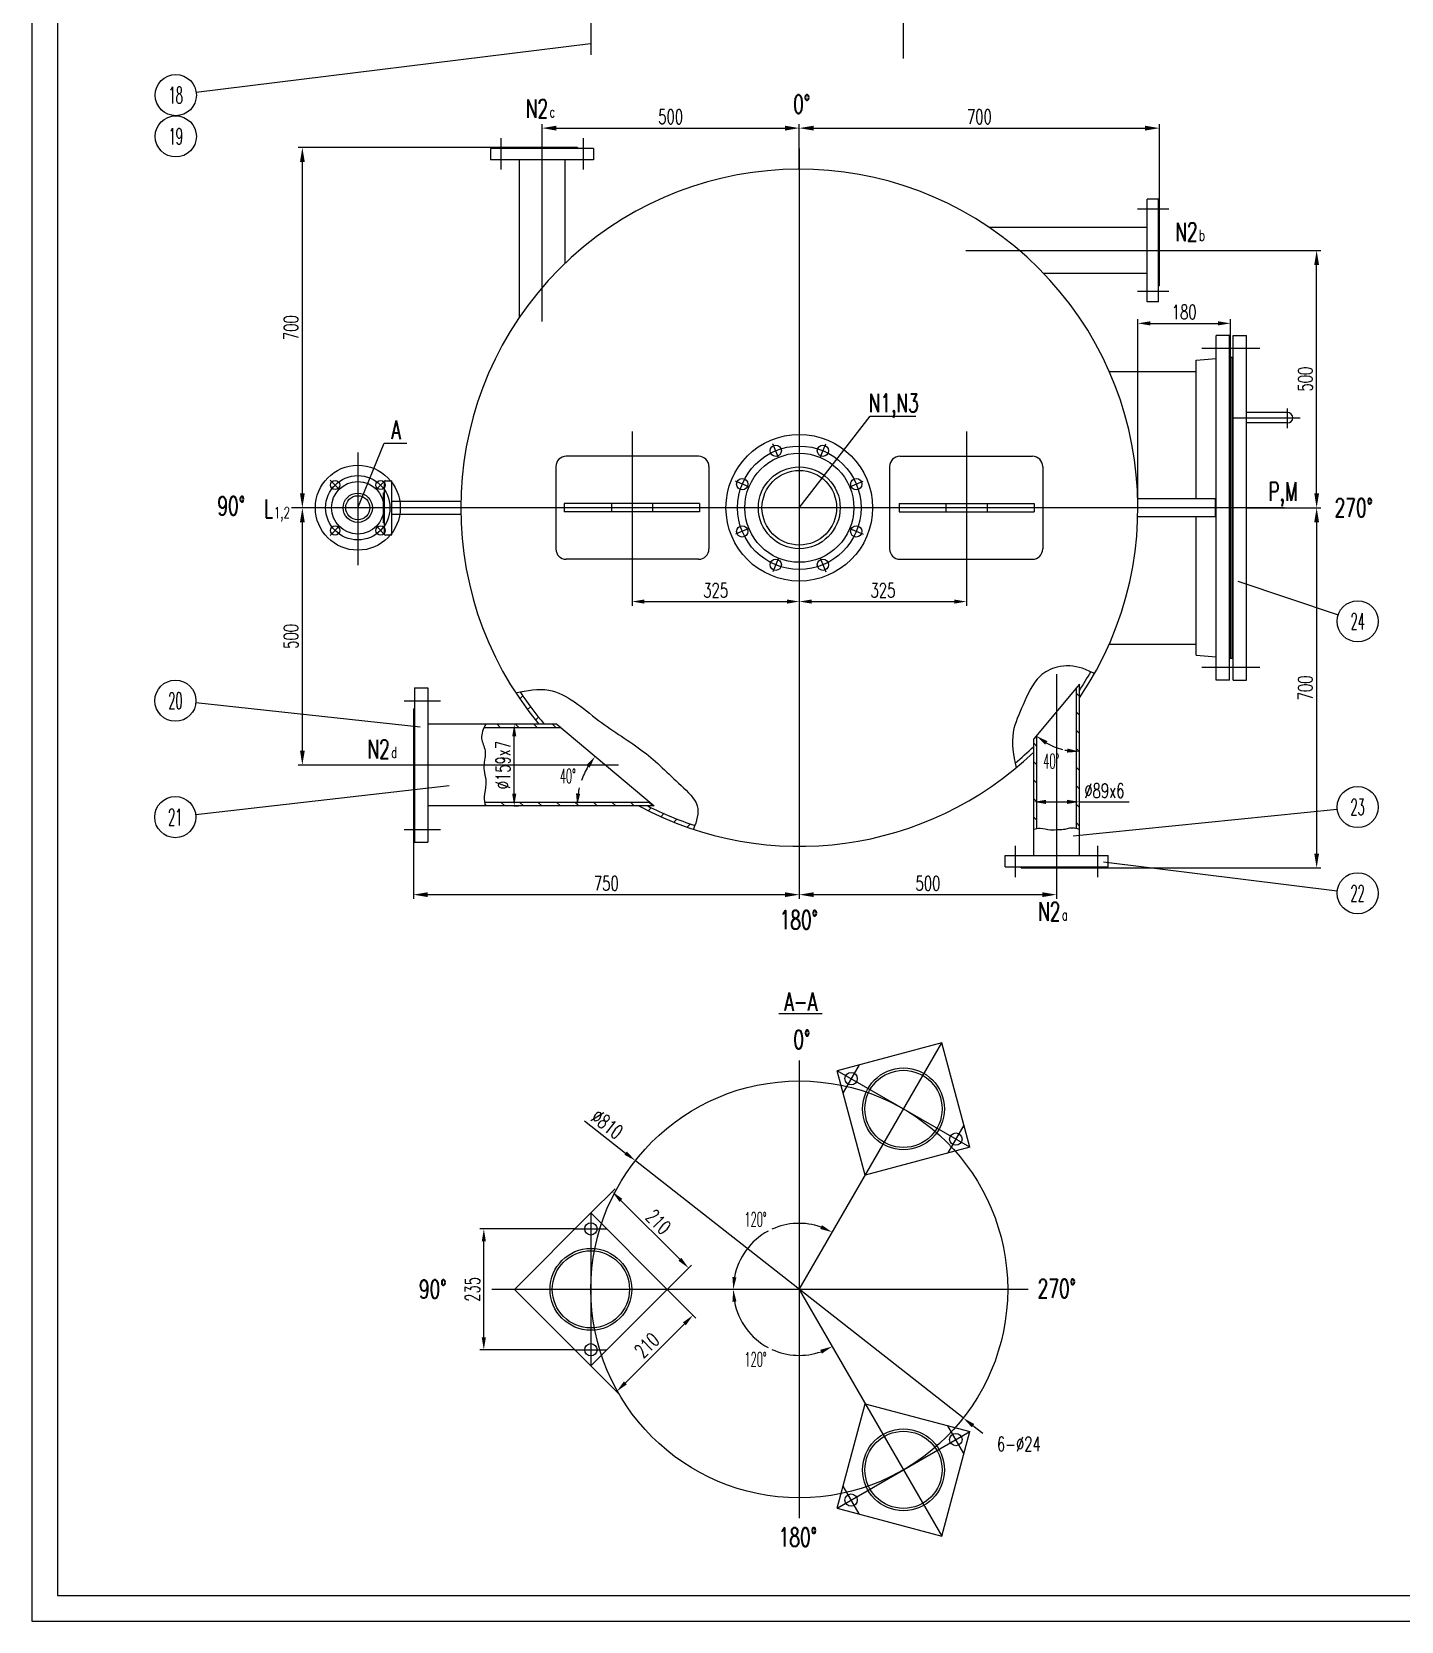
# Model space of a CAD drawing. Extents: x -23873 to -19420, y 16448 to 23154.
# Drawn here: x -23873 to -21212, y 16448 to 19537 of the extents above; entities that cross this region are included whole.
import ezdxf
from ezdxf.enums import TextEntityAlignment as Align

# ---------------------------------------------------------------- set-up
doc = ezdxf.new("R2010")
doc.units = 0
doc.header["$LTSCALE"] = 8
doc.layers.get('0').update_dxf_attribs({"linetype": 'CONTINUOUS'})
doc.layers.get('DEFPOINTS').update_dxf_attribs({"linetype": 'CONTINUOUS'})
doc.styles.add('DFT', font='simplex.shx', dxfattribs={"width": 0.67, "bigfont": 'dft.shx'})
doc.styles.add('HZLIB', font='simplex.shx', dxfattribs={"width": 0.5, "bigfont": 'HZLIB.SHX'})
doc.dimstyles.get("Standard").update_dxf_attribs({"dimscale": 3, "dimtxt": 3.5, "dimasz": 3, "dimexe": 1, "dimexo": 0, "dimgap": 1.5, "dimtad": 1, "dimdec": 0, "dimzin": 0, "dimdsep": 46, "dimtxsty": 'DFT', "dimcen": 3, "dimclrd": 2, "dimclre": 2, "dimclrt": 5, "dimaunit": 1, "dimadec": 0, "dimazin": 0, "dimtfac": 1, "dimtdec": 0, "dimtix": 1, "dimtmove": 2, "dimatfit": 3, "dimfxl": 0, "dimtolj": 1, "dimtzin": 0, "dimarcsym": 0})
doc.dimstyles.new('STANDARD$2', dxfattribs={"dimscale": 3, "dimtxt": 3.5, "dimasz": 3, "dimexe": 1, "dimexo": 0, "dimgap": 1.5, "dimtad": 1, "dimdec": 0, "dimzin": 0, "dimdsep": 46, "dimtxsty": 'HZLIB', "dimcen": 3, "dimclrd": 2, "dimclre": 2, "dimclrt": 5, "dimaunit": 1, "dimadec": 0, "dimazin": 0, "dimtfac": 1, "dimtdec": 0, "dimtix": 1, "dimtmove": 2, "dimatfit": 3, "dimfxl": 0, "dimtolj": 1, "dimtzin": 0, "dimarcsym": 0})

# ---------------------------------------------------------------- blocks, each defined once
blk = doc.blocks.new('*D26')
at = {"lineweight": -2}
for p, q in [((-21723.6, 18612.1), (-21723.6, 18978.5)), ((-21699.6, 18970.5), (-21567.6, 18970.5)), ((-21543.6, 18904.6), (-21543.6, 18978.5))]:
    blk.add_line(p, q, dxfattribs=at)
for points in [[(-21699.6, 18974.5), (-21699.6, 18966.5), (-21723.6, 18970.5)], [(-21567.6, 18974.5), (-21567.6, 18966.5), (-21543.6, 18970.5)]]:
    blk.add_solid(points)
at = {"layer": 'DEFPOINTS', "color": 0}
for p in [(-21543.6, 18970.5), (-21543.6, 18904.6), (-21723.6, 18612.1)]:
    blk.add_point(p, dxfattribs=at)
at = {"color": 5, "insert": (-21633.6, 18992.5), "char_height": 28, "attachment_point": 5, "style": 'DFT'}
blk.add_mtext('\\A1;180', dxfattribs=at)
blk = doc.blocks.new('*D31')
at = {"color": 2, "lineweight": -2}
for p, q in [((-22706.6, 18512.1), (-22706.6, 18421.8)), ((-22381.6, 18469.6), (-22381.6, 18421.8)), ((-22682.6, 18429.8), (-22405.6, 18429.8))]:
    blk.add_line(p, q, dxfattribs=at)
at = {"color": 2}
for points in [[(-22682.6, 18433.8), (-22682.6, 18425.8), (-22706.6, 18429.8)], [(-22405.6, 18433.8), (-22405.6, 18425.8), (-22381.6, 18429.8)]]:
    blk.add_solid(points, dxfattribs=at)
at = {"layer": 'DEFPOINTS', "color": 0}
for p in [(-22706.6, 18512.1), (-22381.6, 18469.6), (-22381.6, 18429.8)]:
    blk.add_point(p, dxfattribs=at)
at = {"color": 5, "insert": (-22544.1, 18451.8), "char_height": 28, "attachment_point": 5, "style": 'DFT'}
blk.add_mtext('\\A1;325', dxfattribs=at)
blk = doc.blocks.new('*D32')
at = {"color": 2, "lineweight": -2}
for p, q in [((-22056.6, 18512.1), (-22056.6, 18421.8)), ((-22381.6, 18469.6), (-22381.6, 18421.8)), ((-22357.6, 18429.8), (-22080.6, 18429.8))]:
    blk.add_line(p, q, dxfattribs=at)
at = {"color": 2}
for points in [[(-22357.6, 18433.8), (-22357.6, 18425.8), (-22381.6, 18429.8)], [(-22080.6, 18433.8), (-22080.6, 18425.8), (-22056.6, 18429.8)]]:
    blk.add_solid(points, dxfattribs=at)
at = {"layer": 'DEFPOINTS', "color": 0}
for p in [(-22056.6, 18512.1), (-22381.6, 18469.6), (-22056.6, 18429.8)]:
    blk.add_point(p, dxfattribs=at)
at = {"color": 5, "insert": (-22219.1, 18451.8), "char_height": 28, "attachment_point": 5, "style": 'DFT'}
blk.add_mtext('\\A1;325', dxfattribs=at)
blk = doc.blocks.new('*D48')
at = {"color": 2, "lineweight": -2}
for p, q in [((-22786.6, 17241.6), (-22739.5, 17288.7)), ((-22728.2, 17266), (-22613.7, 17151.5)), ((-22638.1, 17093.1), (-22591, 17140.2))]:
    blk.add_line(p, q, dxfattribs=at)
at = {"color": 2}
for points in [[(-22725.4, 17268.9), (-22731, 17263.2), (-22745.2, 17283)], [(-22610.8, 17154.3), (-22616.5, 17148.7), (-22596.7, 17134.5)]]:
    blk.add_solid(points, dxfattribs=at)
at = {"layer": 'DEFPOINTS', "color": 0}
for p in [(-22786.6, 17241.6), (-22596.7, 17134.5), (-22638.1, 17093.1)]:
    blk.add_point(p, dxfattribs=at)
at = {"color": 5, "insert": (-22655.4, 17224.3), "char_height": 28, "attachment_point": 5, "rotation": 315, "style": 'DFT'}
blk.add_mtext('\\A1;210', dxfattribs=at)
blk = doc.blocks.new('*D49')
at = {"color": 2, "lineweight": -2}
for p, q in [((-22638.1, 17093.1), (-22582.4, 17037.3)), ((-22719.5, 16911.4), (-22605, 17026)), ((-22786.6, 16944.6), (-22730.8, 16888.8))]:
    blk.add_line(p, q, dxfattribs=at)
at = {"color": 2}
for points in [[(-22607.8, 17028.8), (-22602.2, 17023.2), (-22588, 17043)], [(-22722.4, 16914.3), (-22716.7, 16908.6), (-22736.5, 16894.5)]]:
    blk.add_solid(points, dxfattribs=at)
at = {"layer": 'DEFPOINTS', "color": 0}
for p in [(-22638.1, 17093.1), (-22588, 17043), (-22786.6, 16944.6)]:
    blk.add_point(p, dxfattribs=at)
at = {"color": 5, "insert": (-22677.8, 16984.3), "char_height": 28, "attachment_point": 5, "rotation": 45, "style": 'DFT'}
blk.add_mtext('\\A1;210', dxfattribs=at)
blk = doc.blocks.new('*D50')
at = {"color": 2, "lineweight": -2}
for p, q in [((-22817.6, 17210.6), (-23002.7, 17210.6)), ((-22994.7, 16999.6), (-22994.7, 17186.6)), ((-22817.6, 16975.6), (-23002.7, 16975.6))]:
    blk.add_line(p, q, dxfattribs=at)
at = {"color": 2}
for points in [[(-22998.7, 17186.6), (-22990.7, 17186.6), (-22994.7, 17210.6)], [(-22998.7, 16999.6), (-22990.7, 16999.6), (-22994.7, 16975.6)]]:
    blk.add_solid(points, dxfattribs=at)
at = {"layer": 'DEFPOINTS', "color": 0}
for p in [(-22994.7, 17210.6), (-22817.6, 17210.6), (-22817.6, 16975.6)]:
    blk.add_point(p, dxfattribs=at)
at = {"color": 5, "insert": (-23016.7, 17093.1), "char_height": 28, "attachment_point": 5, "rotation": 90, "style": 'DFT'}
blk.add_mtext('\\A1;235', dxfattribs=at)
blk = doc.blocks.new('*D51')
at = {"color": 2, "lineweight": -2}
for p, q in [((-22799.1, 17420.6), (-22719.1, 17357.9)), ((-22063, 16843.1), (-22700.2, 17343.1)), ((-22044.1, 16828.3), (-22025.2, 16813.4))]:
    blk.add_line(p, q, dxfattribs=at)
at = {"color": 2}
for points in [[(-22716.7, 17361), (-22721.6, 17354.8), (-22700.2, 17343.1)], [(-22041.6, 16831.4), (-22046.6, 16825.1), (-22063, 16843.1)]]:
    blk.add_solid(points, dxfattribs=at)
at = {"layer": 'DEFPOINTS', "color": 0}
for p in [(-22700.2, 17343.1), (-22063, 16843.1)]:
    blk.add_point(p, dxfattribs=at)
at = {"color": 5, "insert": (-22755, 17414), "char_height": 28, "attachment_point": 5, "rotation": 321.8804, "style": 'DFT'}
blk.add_mtext('\\A1;∅810', dxfattribs=at)
blk = doc.blocks.new('*D52')
at = {"color": 2, "lineweight": -2}
for start, end in [(118.0908, 169.2655), (70.7345, 114.5702)]:
    blk.add_arc((-22381.6, 17093.1), 128.3, start, end, dxfattribs=at)
at = {"color": 2}
for points in [[(-22337.6, 17217.8), (-22341, 17210.5), (-22317.5, 17204.2)], [(-22503.7, 17116.6), (-22511.6, 17117.3), (-22509.9, 17093.1)]]:
    blk.add_solid(points, dxfattribs=at)
at = {"layer": 'DEFPOINTS', "color": 0}
for p in [(-22104.9, 17572.4), (-22403.9, 17219.4), (-22979.3, 17093.1), (-22381.6, 17093.1), (-21936.6, 17093.1)]:
    blk.add_point(p, dxfattribs=at)
at = {"color": 5, "insert": (-22466.7, 17229), "char_height": 28, "attachment_point": 5, "style": 'HZLIB'}
blk.add_mtext('\\A1;120°', dxfattribs=at)
blk = doc.blocks.new('*D53')
at = {"color": 2, "lineweight": -2}
for start, end in [(190.7345, 241.9092), (245.4298, 289.2655)]:
    blk.add_arc((-22381.6, 17093.1), 128.3, start, end, dxfattribs=at)
at = {"color": 2}
for points in [[(-22511.6, 17068.8), (-22503.7, 17069.6), (-22509.9, 17093.1)], [(-22341, 16975.6), (-22337.6, 16968.3), (-22317.5, 16982)]]:
    blk.add_solid(points, dxfattribs=at)
at = {"layer": 'DEFPOINTS', "color": 0}
for p in [(-22979.3, 17093.1), (-22381.6, 17093.1), (-21936.6, 17093.1), (-22403.9, 16966.7), (-22104.9, 16613.7)]:
    blk.add_point(p, dxfattribs=at)
at = {"color": 5, "insert": (-22466.7, 16957.1), "char_height": 28, "attachment_point": 5, "style": 'HZLIB'}
blk.add_mtext('\\A1;120°', dxfattribs=at)
blk = doc.blocks.new('*D54')
at = {"lineweight": -2}
for p, q in [((-21926.1, 18040.5), (-21926.1, 18048.5)), ((-21902.1, 18040.5), (-21861.1, 18040.5)), ((-21837.1, 18040.5), (-21837.1, 18048.5))]:
    blk.add_line(p, q, dxfattribs=at)
for points in [[(-21902.1, 18044.5), (-21902.1, 18036.5), (-21926.1, 18040.5)], [(-21861.1, 18044.5), (-21861.1, 18036.5), (-21837.1, 18040.5)]]:
    blk.add_solid(points)
at = {"layer": 'DEFPOINTS', "color": 0}
for p in [(-21926.1, 18040.5), (-21837.1, 18040.5), (-21837.1, 18040.5)]:
    blk.add_point(p, dxfattribs=at)
at = {"color": 5, "insert": (-21788.7, 18062.5), "char_height": 28, "attachment_point": 5, "style": 'DFT'}
blk.add_mtext('\\A1;%%c89x6', dxfattribs=at)
blk = doc.blocks.new('*D55')
at = {"color": 2, "lineweight": -2}
for start, end in [(149.1895, 160.793), (166.3547, 170.8105)]:
    blk.add_arc((-22663.6, 18032.6), 149.8, start, end, dxfattribs=at)
at = {"color": 2}
for points in [[(-22795.5, 18111.7), (-22789, 18107), (-22778.4, 18128.9)], [(-22807.5, 18056.2), (-22815.5, 18056.9), (-22813.4, 18032.6)]]:
    blk.add_solid(points, dxfattribs=at)
at = {"layer": 'DEFPOINTS', "color": 0}
for p in [(-22853.1, 18191.6), (-22797.5, 18099.9), (-23103.6, 18032.6), (-22663.6, 18032.6), (-22663.6, 18032.6)]:
    blk.add_point(p, dxfattribs=at)
at = {"color": 5, "insert": (-22831.5, 18090.7), "char_height": 28, "attachment_point": 5, "style": 'HZLIB'}
blk.add_mtext('\\A1;40°', dxfattribs=at)
blk = doc.blocks.new('*D56')
at = {"color": 2, "lineweight": -2}
for p, q in [((-22935.6, 18191.6), (-22943.6, 18191.6)), ((-22935.6, 18056.6), (-22935.6, 18167.6)), ((-22936.6, 18032.6), (-22927.6, 18032.6))]:
    blk.add_line(p, q, dxfattribs=at)
at = {"color": 2}
for points in [[(-22939.6, 18167.6), (-22931.6, 18167.6), (-22935.6, 18191.6)], [(-22939.6, 18056.6), (-22931.6, 18056.6), (-22935.6, 18032.6)]]:
    blk.add_solid(points, dxfattribs=at)
at = {"layer": 'DEFPOINTS', "color": 0}
for p in [(-22935.6, 18191.6), (-22935.6, 18191.6), (-22936.6, 18032.6)]:
    blk.add_point(p, dxfattribs=at)
at = {"color": 5, "insert": (-22957.6, 18112.1), "char_height": 28, "attachment_point": 5, "rotation": 90, "style": 'DFT'}
blk.add_mtext('\\A1;%%c159x7', dxfattribs=at)
blk = doc.blocks.new('*D57')
at = {"color": 2, "lineweight": -2}
for start, end in [(240.51, 255.3708), (257.499, 259.49)]:
    blk.add_arc((-21837.1, 18269.1), 131, start, end, dxfattribs=at)
at = {"color": 2}
for points in [[(-21903.9, 18151.8), (-21899.3, 18158.4), (-21921.3, 18168.8)], [(-21860.7, 18144.3), (-21861.4, 18136.3), (-21837.1, 18138.1)]]:
    blk.add_solid(points, dxfattribs=at)
at = {"layer": 'DEFPOINTS', "color": 0}
for p in [(-21837.1, 18269.1), (-21837.1, 18269.1), (-21926.1, 18163.1), (-21867.3, 18141.6), (-21837.1, 17936.1)]:
    blk.add_point(p, dxfattribs=at)
at = {"color": 5, "insert": (-21891.9, 18119.6), "char_height": 28, "attachment_point": 5, "style": 'HZLIB'}
blk.add_mtext('\\A1;40°', dxfattribs=at)
blk = doc.blocks.new('*D66')
at = {"color": 2, "lineweight": -2}
for p, q in [((-23131.6, 18003.1), (-23131.6, 17852.2)), ((-22381.6, 17954.1), (-22381.6, 17852.2)), ((-23103.6, 17860.2), (-22409.6, 17860.2))]:
    blk.add_line(p, q, dxfattribs=at)
at = {"color": 2}
for points in [[(-23103.6, 17864.8), (-23103.6, 17855.5), (-23131.6, 17860.2)], [(-22409.6, 17864.8), (-22409.6, 17855.5), (-22381.6, 17860.2)]]:
    blk.add_solid(points, dxfattribs=at)
at = {"layer": 'DEFPOINTS', "color": 0}
for p in [(-23131.6, 18003.1), (-22381.6, 17954.1), (-22381.6, 17860.2)]:
    blk.add_point(p, dxfattribs=at)
at = {"color": 5, "insert": (-22756.6, 17882.2), "char_height": 28, "attachment_point": 5, "style": 'DFT'}
blk.add_mtext('\\A1;750', dxfattribs=at)
blk = doc.blocks.new('*D67')
at = {"color": 2, "lineweight": -2}
for p, q in [((-22381.6, 17954.1), (-22381.6, 17852.2)), ((-21881.6, 17912.1), (-21881.6, 17852.2)), ((-22353.6, 17860.2), (-21909.6, 17860.2))]:
    blk.add_line(p, q, dxfattribs=at)
at = {"color": 2}
for points in [[(-22353.6, 17864.8), (-22353.6, 17855.5), (-22381.6, 17860.2)], [(-21909.6, 17864.8), (-21909.6, 17855.5), (-21881.6, 17860.2)]]:
    blk.add_solid(points, dxfattribs=at)
at = {"layer": 'DEFPOINTS', "color": 0}
for p in [(-22381.6, 17954.1), (-21881.6, 17912.1), (-21881.6, 17860.2)]:
    blk.add_point(p, dxfattribs=at)
at = {"color": 5, "insert": (-22131.6, 17882.2), "char_height": 28, "attachment_point": 5, "style": 'DFT'}
blk.add_mtext('\\A1;500', dxfattribs=at)
blk = doc.blocks.new('*D68')
at = {"color": 2, "lineweight": -2}
for p, q in [((-21681.6, 19112.1), (-21368.2, 19112.1)), ((-21376.2, 18640.1), (-21376.2, 19084.1)), ((-21512.6, 18612.1), (-21368.2, 18612.1))]:
    blk.add_line(p, q, dxfattribs=at)
at = {"color": 2}
for points in [[(-21380.8, 19084.1), (-21371.5, 19084.1), (-21376.2, 19112.1)], [(-21380.8, 18640.1), (-21371.5, 18640.1), (-21376.2, 18612.1)]]:
    blk.add_solid(points, dxfattribs=at)
at = {"layer": 'DEFPOINTS', "color": 0}
for p in [(-21681.6, 19112.1), (-21376.2, 19112.1), (-21512.6, 18612.1)]:
    blk.add_point(p, dxfattribs=at)
at = {"color": 5, "insert": (-21398.2, 18862.1), "char_height": 28, "attachment_point": 5, "rotation": 90, "style": 'DFT'}
blk.add_mtext('\\A1;500', dxfattribs=at)
blk = doc.blocks.new('*D69')
at = {"color": 2, "lineweight": -2}
for p, q in [((-21512.6, 18612.1), (-21368.2, 18612.1)), ((-21376.2, 18584.1), (-21376.2, 17940.1)), ((-21812.6, 17912.1), (-21368.2, 17912.1))]:
    blk.add_line(p, q, dxfattribs=at)
at = {"color": 2}
for points in [[(-21380.8, 18584.1), (-21371.5, 18584.1), (-21376.2, 18612.1)], [(-21380.8, 17940.1), (-21371.5, 17940.1), (-21376.2, 17912.1)]]:
    blk.add_solid(points, dxfattribs=at)
at = {"layer": 'DEFPOINTS', "color": 0}
for p in [(-21512.6, 18612.1), (-21812.6, 17912.1), (-21376.2, 17912.1)]:
    blk.add_point(p, dxfattribs=at)
at = {"color": 5, "insert": (-21398.2, 18262.1), "char_height": 28, "attachment_point": 5, "rotation": 90, "style": 'DFT'}
blk.add_mtext('\\A1;700', dxfattribs=at)
blk = doc.blocks.new('*D70')
at = {"color": 2, "lineweight": -2}
for p, q in [((-22881.6, 19312.1), (-22881.6, 19357.9)), ((-22853.6, 19349.9), (-22409.6, 19349.9)), ((-22381.6, 19270.1), (-22381.6, 19357.9))]:
    blk.add_line(p, q, dxfattribs=at)
at = {"color": 2}
for points in [[(-22853.6, 19354.6), (-22853.6, 19345.2), (-22881.6, 19349.9)], [(-22409.6, 19354.6), (-22409.6, 19345.2), (-22381.6, 19349.9)]]:
    blk.add_solid(points, dxfattribs=at)
at = {"layer": 'DEFPOINTS', "color": 0}
for p in [(-22381.6, 19349.9), (-22881.6, 19312.1), (-22381.6, 19270.1)]:
    blk.add_point(p, dxfattribs=at)
at = {"color": 5, "insert": (-22631.6, 19371.9), "char_height": 28, "attachment_point": 5, "style": 'DFT'}
blk.add_mtext('\\A1;500', dxfattribs=at)
blk = doc.blocks.new('*D71')
at = {"color": 2, "lineweight": -2}
for p, q in [((-22381.6, 19270.1), (-22381.6, 19357.9)), ((-22353.6, 19349.9), (-21709.6, 19349.9)), ((-21681.6, 19181.1), (-21681.6, 19357.9))]:
    blk.add_line(p, q, dxfattribs=at)
at = {"color": 2}
for points in [[(-22353.6, 19354.6), (-22353.6, 19345.2), (-22381.6, 19349.9)], [(-21709.6, 19354.6), (-21709.6, 19345.2), (-21681.6, 19349.9)]]:
    blk.add_solid(points, dxfattribs=at)
at = {"layer": 'DEFPOINTS', "color": 0}
for p in [(-21681.6, 19349.9), (-22381.6, 19270.1), (-21681.6, 19181.1)]:
    blk.add_point(p, dxfattribs=at)
at = {"color": 5, "insert": (-22031.6, 19371.9), "char_height": 28, "attachment_point": 5, "style": 'DFT'}
blk.add_mtext('\\A1;700', dxfattribs=at)
blk = doc.blocks.new('*D72')
at = {"color": 2, "lineweight": -2}
for p, q in [((-23322.1, 18612.1), (-23355.4, 18612.1)), ((-23347.4, 18140.1), (-23347.4, 18584.1)), ((-23131.6, 18112.1), (-23355.4, 18112.1))]:
    blk.add_line(p, q, dxfattribs=at)
at = {"color": 2}
for points in [[(-23352, 18584.1), (-23342.7, 18584.1), (-23347.4, 18612.1)], [(-23352, 18140.1), (-23342.7, 18140.1), (-23347.4, 18112.1)]]:
    blk.add_solid(points, dxfattribs=at)
at = {"layer": 'DEFPOINTS', "color": 0}
for p in [(-23347.4, 18612.1), (-23322.1, 18612.1), (-23131.6, 18112.1)]:
    blk.add_point(p, dxfattribs=at)
at = {"color": 5, "insert": (-23369.4, 18362.1), "char_height": 28, "attachment_point": 5, "rotation": 90, "style": 'DFT'}
blk.add_mtext('\\A1;500', dxfattribs=at)
blk = doc.blocks.new('*D73')
at = {"color": 2, "lineweight": -2}
for p, q in [((-22950.6, 19312.1), (-23355.4, 19312.1)), ((-23347.4, 18640.1), (-23347.4, 19284.1)), ((-23322.1, 18612.1), (-23355.4, 18612.1))]:
    blk.add_line(p, q, dxfattribs=at)
at = {"color": 2}
for points in [[(-23352, 19284.1), (-23342.7, 19284.1), (-23347.4, 19312.1)], [(-23352, 18640.1), (-23342.7, 18640.1), (-23347.4, 18612.1)]]:
    blk.add_solid(points, dxfattribs=at)
at = {"layer": 'DEFPOINTS', "color": 0}
for p in [(-23347.4, 19312.1), (-22950.6, 19312.1), (-23322.1, 18612.1)]:
    blk.add_point(p, dxfattribs=at)
at = {"color": 5, "insert": (-23369.4, 18962.1), "char_height": 28, "attachment_point": 5, "rotation": 90, "style": 'DFT'}
blk.add_mtext('\\A1;700', dxfattribs=at)

msp = doc.modelspace()

# ---------------------------------------------------------------- hatches: boundary and pattern name
h = msp.add_hatch()
h.set_pattern_fill('ANSI31', color=256, scale=8, angle=90)
edge = h.paths.add_edge_path()
edge.add_line((-21920.1, 18170.2), (-21926.1, 18163.1))
edge.add_line((-21926.1, 18163.1), (-21926.1, 17987.2))
edge.add_spline(control_points=[(-21926.1, 17987.2), (-21924.1, 17987.8), (-21922.1, 17988.3), (-21920.1, 17988.7)], knot_values=[2.497249, 2.497249, 2.497249, 2.497249, 8.61256, 8.61256, 8.61256, 8.61256], degree=3, periodic=0)
edge.add_line((-21920.1, 17988.7), (-21920.1, 18170.2))
edge = h.paths.add_edge_path()
edge.add_line((-21837.1, 18269.1), (-21843.1, 18262))
edge.add_line((-21843.1, 18262), (-21843.1, 17989.3))
edge.add_spline(control_points=[(-21843.1, 17989.3), (-21841.1, 17988.9), (-21839.1, 17988.3), (-21837.1, 17987.7)], knot_values=[86.603337, 86.603337, 86.603337, 86.603337, 92.658946, 92.658946, 92.658946, 92.658946], degree=3, periodic=0)
edge.add_line((-21837.1, 17987.7), (-21837.1, 18269.1))
h = msp.add_hatch()
h.set_pattern_fill('ANSI31', color=256, scale=8)
edge = h.paths.add_edge_path()
edge.add_spline(control_points=[(-22924.2, 18254.2), (-22927, 18253.6), (-22929.8, 18253), (-22932.6, 18252.4)], knot_values=[10.097631, 10.097631, 10.097631, 10.097631, 18.293734, 18.293734, 18.293734, 18.293734], degree=3, periodic=0)
edge.add_arc((-22381.6, 18612.1), 658, 213.1452, 219.7216)
edge.add_line((-22887.7, 18191.6), (-22877.3, 18191.6))
edge.add_arc((-22381.6, 18612.1), 650, 213.414, 220.31, ccw=False)
edge = h.paths.add_edge_path()
edge.add_line((-22676, 18032.6), (-22693.3, 18032.6))
edge.add_arc((-22381.6, 18612.1), 658, 241.7268, 251.7686)
edge.add_spline(control_points=[(-22587.5, 17987.2), (-22586.4, 17989.7), (-22585.5, 17992.1), (-22584.5, 17994.6)], knot_values=[483.362051, 483.362051, 483.362051, 483.362051, 490.74259, 490.74259, 490.74259, 490.74259], degree=3, periodic=0)
edge.add_arc((-22381.6, 18612.1), 650, 243.0672, 251.8088, ccw=False)
h = msp.add_hatch()
h.set_pattern_fill('ANSI31', color=256, scale=8, angle=90)
edge = h.paths.add_edge_path()
edge.add_line((-22853.1, 18191.6), (-22990.8, 18191.6))
edge.add_spline(control_points=[(-22990.8, 18191.6), (-22992.1, 18189.3), (-22993.3, 18187), (-22994.4, 18184.6)], knot_values=[6.565596, 6.565596, 6.565596, 6.565596, 13.985978, 13.985978, 13.985978, 13.985978], degree=3, periodic=0)
edge.add_line((-22994.4, 18184.6), (-22844.8, 18184.6))
edge.add_line((-22844.8, 18184.6), (-22853.1, 18191.6))
edge = h.paths.add_edge_path()
edge.add_line((-22672, 18039.6), (-22993.3, 18039.6))
edge.add_spline(control_points=[(-22993.3, 18039.6), (-22993, 18037.3), (-22992.5, 18035), (-22991.9, 18032.6)], knot_values=[161.773514, 161.773514, 161.773514, 161.773514, 168.941538, 168.941538, 168.941538, 168.941538], degree=3, periodic=0)
edge.add_line((-22991.9, 18032.6), (-22663.6, 18032.6))
edge.add_line((-22663.6, 18032.6), (-22672, 18039.6))

# ---------------------------------------------------------------- linework, layer by layer
for p, q in [((-22786.6, 20205.8), (-22786.6, 19492.1)), ((-22179.1, 19485.4), (-22179.1, 20150.4)), ((-22787.1, 19513.9), (-23553.6, 19418.9)), ((-22881.6, 18974.4), (-22881.6, 19346)), ((-22781.6, 19310.1), (-22981.6, 19310.1)), ((-22981.6, 19310.1), (-22981.6, 19288.1)), ((-22961.6, 19330.1), (-22961.6, 19269.4)), ((-22950.6, 19312.1), (-22950.6, 19310.1)), ((-22812.6, 19312.1), (-22950.6, 19312.1)), ((-22812.6, 19312.1), (-22812.6, 19310.1)), ((-22801.6, 19330.1), (-22801.6, 19269.4)), ((-22781.6, 19310.1), (-22781.6, 19288.1)), ((-22381.6, 19310.1), (-22381.6, 17914.1)), ((-22781.6, 19288.1), (-22981.6, 19288.1)), ((-22926.1, 19288.1), (-22926.1, 18981.6)), ((-22837.1, 19288.1), (-22837.1, 19087)), ((-21663.6, 19192.1), (-21724.4, 19192.1)), ((-21705.6, 19012.1), (-21705.6, 19212.1)), ((-21683.6, 19212.1), (-21705.6, 19212.1)), ((-21683.6, 19012.1), (-21683.6, 19212.1)), ((-21705.6, 19156.6), (-22012.2, 19156.6)), ((-21681.6, 19181.1), (-21683.6, 19181.1)), ((-21681.6, 19043.1), (-21681.6, 19181.1)), ((-22058.2, 19112.1), (-21647.7, 19112.1)), ((-21705.6, 19067.6), (-21906.8, 19067.6)), ((-21663.6, 19032.1), (-21724.4, 19032.1)), ((-21681.6, 19043.1), (-21683.6, 19043.1)), ((-21683.6, 19012.1), (-21705.6, 19012.1)), ((-21545.6, 18947.1), (-21571.6, 18947.1)), ((-21571.6, 18277.1), (-21571.6, 18947.1)), ((-21545.6, 18277.1), (-21545.6, 18947.1)), ((-21538.6, 18947.1), (-21512.6, 18947.1)), ((-21538.6, 18277.1), (-21538.6, 18947.1)), ((-21512.6, 18277.1), (-21512.6, 18947.1)), ((-21599, 18922.1), (-21486.4, 18922.1)), ((-21779.3, 18877.1), (-21610.6, 18877.1)), ((-21610.6, 18898.7), (-21571.6, 18902.1)), ((-21610.6, 18629.6), (-21610.6, 18898.7)), ((-21545.6, 18904.6), (-21538.6, 18904.6)), ((-21543.6, 18319.6), (-21543.6, 18904.6)), ((-21540.6, 18319.6), (-21540.6, 18904.6)), ((-21545.6, 18815.1), (-21543.6, 18815.1)), ((-22381.6, 18612.1), (-22243.9, 18789.9)), ((-22243.9, 18789.9), (-22155.2, 18789.9)), ((-21538.6, 18787.1), (-21407.9, 18787.1)), ((-21538.6, 18787.1), (-21452.6, 18787.1)), ((-21432.6, 18797.1), (-21512.6, 18797.1)), ((-21432.6, 18766.6), (-21432.6, 18804.9)), ((-22706.6, 18760), (-22706.6, 18463.4)), ((-22056.6, 18760), (-22056.6, 18463.4)), ((-21432.6, 18777.1), (-21512.6, 18777.1)), ((-23239.6, 18612.1), (-23188.6, 18737.5)), ((-23239.6, 18719.8), (-23239.6, 18500.5)), ((-23188.6, 18737.5), (-23144.1, 18737.5)), ((-22422.2, 18710.1), (-22433.1, 18736.4)), ((-22341.1, 18710.1), (-22330.1, 18736.4)), ((-22854.7, 18692.1), (-22854.7, 18532.1)), ((-22577.2, 18712.1), (-22834.7, 18712.1)), ((-22557.2, 18692.1), (-22557.2, 18532.1)), ((-22206.1, 18692.1), (-22206.1, 18532.1)), ((-22186.1, 18712.1), (-21928.6, 18712.1)), ((-21908.6, 18692.1), (-21908.6, 18532.1)), ((-23275.7, 18648.2), (-23293.4, 18665.9)), ((-23203.6, 18648.2), (-23185.8, 18665.9)), ((-23187.6, 18559.6), (-23187.6, 18664.6)), ((-23187.6, 18664.6), (-23173.6, 18664.6)), ((-23173.6, 18559.6), (-23173.6, 18664.6)), ((-22479.5, 18652.7), (-22505.9, 18663.6)), ((-22283.7, 18652.7), (-22257.3, 18663.6)), ((-23189.6, 18583.1), (-23189.6, 18641.1)), ((-23189.6, 18641.1), (-23187.6, 18641.1)), ((-21573.6, 18629.6), (-21723.8, 18629.6)), ((-21573.6, 18629.6), (-21573.6, 18594.6)), ((-21438.5, 18612.1), (-23368.2, 18612.1)), ((-23173.6, 18624.6), (-23039.5, 18624.6)), ((-23173.6, 18599.6), (-23039.5, 18599.6)), ((-22838.3, 18620.1), (-22838.3, 18604.1)), ((-22575.4, 18620.1), (-22838.3, 18620.1)), ((-22575.4, 18604.1), (-22838.3, 18604.1)), ((-22746.6, 18620.1), (-22746.6, 18604.1)), ((-22666.6, 18620.1), (-22666.6, 18604.1)), ((-22575.4, 18620.1), (-22575.4, 18604.1)), ((-22187.8, 18620.1), (-21924.9, 18620.1)), ((-22187.8, 18620.1), (-22187.8, 18604.1)), ((-22187.8, 18604.1), (-21924.9, 18604.1)), ((-22096.6, 18620.1), (-22096.6, 18604.1)), ((-22016.6, 18620.1), (-22016.6, 18604.1)), ((-21924.9, 18620.1), (-21924.9, 18604.1)), ((-23275.7, 18576.1), (-23293.4, 18558.3)), ((-23203.6, 18576.1), (-23185.8, 18558.3)), ((-23189.6, 18583.1), (-23187.6, 18583.1)), ((-22479.5, 18571.6), (-22505.9, 18560.6)), ((-22283.7, 18571.6), (-22257.3, 18560.6)), ((-21573.6, 18594.6), (-21723.8, 18594.6)), ((-21610.6, 18325.5), (-21610.6, 18594.6)), ((-23187.6, 18559.6), (-23173.6, 18559.6)), ((-22577.2, 18512.1), (-22834.7, 18512.1)), ((-22422.2, 18514.2), (-22433.1, 18487.8)), ((-22341.1, 18514.2), (-22330.1, 18487.8)), ((-22186.1, 18512.1), (-21928.6, 18512.1)), ((-21529.1, 18469.5), (-21334.3, 18404.1)), ((-21779.3, 18347.1), (-21610.6, 18347.1)), ((-21610.6, 18325.5), (-21571.6, 18322.1)), ((-21545.6, 18319.6), (-21538.6, 18319.6)), ((-21881.6, 18288.7), (-21881.6, 17878.2)), ((-21599, 18302.1), (-21486.4, 18302.1)), ((-23129.6, 18262.1), (-23129.6, 17962.1)), ((-23129.6, 18262.1), (-23103.6, 18262.1)), ((-23103.6, 18262.1), (-23103.6, 17962.1)), ((-21837.1, 18269.1), (-21926.1, 18163.1)), ((-21843.1, 17989.3), (-21843.1, 18263.1)), ((-21837.1, 17936.1), (-21837.1, 18269.1)), ((-21545.6, 18277.1), (-21571.6, 18277.1)), ((-21538.6, 18277.1), (-21512.6, 18277.1)), ((-23118.6, 18185.6), (-23554.4, 18232.8)), ((-23149.6, 18237.1), (-23078.9, 18237.1)), ((-23131.6, 18221.1), (-23129.6, 18221.1)), ((-23131.6, 18221.1), (-23131.6, 18003.1)), ((-22853.1, 18191.6), (-23103.6, 18191.6)), ((-22844.8, 18184.6), (-22994.4, 18184.6)), ((-22853.1, 18191.6), (-22663.6, 18032.6)), ((-21920.1, 17988.7), (-21920.1, 18170.2)), ((-21926.1, 17936.1), (-21926.1, 18163.1)), ((-22733.1, 18112.1), (-23165.5, 18112.1)), ((-23062, 18071.7), (-23554.6, 18015.5)), ((-21837.1, 18040.5), (-21740.8, 18040.5)), ((-22663.6, 18032.6), (-23103.6, 18032.6)), ((-22672, 18039.6), (-22993.3, 18039.6)), ((-21849.1, 17974.3), (-21336.3, 18026.4)), ((-23149.6, 17987.1), (-23078.9, 17987.1)), ((-23131.6, 18003.1), (-23129.6, 18003.1)), ((-23129.6, 17962.1), (-23103.6, 17962.1)), ((-21961.6, 17894.1), (-21961.6, 17954.9)), ((-21801.6, 17894.1), (-21801.6, 17954.9)), ((-21981.6, 17936.1), (-21781.6, 17936.1)), ((-21981.6, 17914.1), (-21981.6, 17936.1)), ((-21790.5, 17923.9), (-21336.2, 17867.8)), ((-21781.6, 17914.1), (-21781.6, 17936.1)), ((-21981.6, 17914.1), (-21781.6, 17914.1)), ((-21950.6, 17912.1), (-21950.6, 17914.1)), ((-21950.6, 17912.1), (-21812.6, 17912.1)), ((-21812.6, 17912.1), (-21812.6, 17914.1)), ((-22421.3, 17629.4), (-22336.9, 17629.4)), ((-22381.6, 17093.1), (-22104.9, 17572.4)), ((-22104.9, 17572.4), (-22307.7, 17518.1)), ((-22050.5, 17369.6), (-22104.9, 17572.4)), ((-22381.6, 17538.1), (-22381.6, 16648.1)), ((-22050.5, 17369.6), (-22307.7, 17518.1)), ((-22253.4, 17315.2), (-22307.7, 17518.1)), ((-22265.4, 17529.4), (-22296.4, 17475.7)), ((-22061.9, 17411.9), (-22092.9, 17358.2)), ((-22050.5, 17369.6), (-22253.4, 17315.2)), ((-22786.6, 17241.6), (-22935.1, 17093.1)), ((-22786.6, 17241.6), (-22638.1, 17093.1)), ((-22786.6, 17241.6), (-22786.6, 16944.6)), ((-22817.6, 17210.6), (-22755.6, 17210.6)), ((-21936.6, 17093.1), (-22979.3, 17093.1)), ((-22935.1, 17093.1), (-22786.6, 16944.6)), ((-22638.1, 17093.1), (-22786.6, 16944.6)), ((-22381.6, 17093.1), (-22104.9, 16613.7)), ((-22817.6, 16975.6), (-22755.6, 16975.6)), ((-22307.7, 16668.1), (-22253.4, 16870.9)), ((-22253.4, 16870.9), (-22050.5, 16816.6)), ((-22307.7, 16668.1), (-22050.5, 16816.6)), ((-22104.9, 16613.7), (-22050.5, 16816.6)), ((-22061.9, 16774.2), (-22092.9, 16827.9)), ((-22265.4, 16656.7), (-22296.4, 16710.4)), ((-22307.7, 16668.1), (-22104.9, 16613.7))]:
    msp.add_line(p, q)
for points in [[(-19420.5, 23154), (-23873.2, 23154), (-23873.2, 16448.1), (-19420.5, 16448.1)], [(-19470.5, 23104), (-23823.2, 23104), (-23823.2, 16498.1), (-19470.5, 16498.1)]]:
    msp.add_lwpolyline(points, close=True)
msp.add_lwpolyline([(-22137.3, 16823.5, 0, 0, 0), (-22111.1, 16813.7, 0, 0, 0), (-22111.1, 16813.7, 8, 0, 0), (-22088.6, 16805.3, 0, 0, 0), (-22043.6, 16788.5, 8, 0, 0), (-22066.1, 16796.9, 0, 0, 0), (-22066.1, 16796.9, 0, 0, 0), (-22005.5, 16774.3, 0, 0, 0), (-21908.5, 16774.3, 0, 0, 0)], format="xyseb")
for centre, radius in [((-23593.3, 19414), 40), ((-23593.3, 19333.8), 40), ((-22381.6, 18612.1), 142.5), ((-22381.6, 18612.1), 120), ((-22427.5, 18723), 11), ((-22335.7, 18723), 11), ((-23239.6, 18612.1), 82.5), ((-22381.6, 18612.1), 106), ((-22381.6, 18612.1), 79.5), ((-23239.6, 18612.1), 62.5), ((-23283.8, 18656.3), 9), ((-23239.6, 18612.1), 51), ((-23195.4, 18656.3), 9), ((-22492.5, 18658), 11), ((-22381.6, 18612.1), 72.5), ((-22270.8, 18658), 11), ((-23239.6, 18612.1), 28.5), ((-23239.6, 18612.1), 23.5), ((-23283.8, 18567.9), 9), ((-23195.4, 18567.9), 9), ((-22492.5, 18566.2), 11), ((-22270.8, 18566.2), 11), ((-22427.5, 18501.3), 11), ((-22335.7, 18501.3), 11), ((-21296.4, 18391.4), 40), ((-23594.1, 18237.1), 40), ((-23594.4, 18010.9), 40), ((-21296.5, 18030.4), 40), ((-21296.5, 17862.9), 40), ((-22179.1, 17443.8), 79.5), ((-22179.1, 17443.8), 75), ((-22381.6, 17093.1), 405), ((-22280.9, 17502.6), 12), ((-22077.4, 17385.1), 12), ((-22786.6, 17210.6), 12), ((-22786.6, 17093.1), 79.5), ((-22786.6, 17093.1), 75), ((-22786.6, 16975.6), 12), ((-22179.1, 16742.3), 79.5), ((-22179.1, 16742.3), 75), ((-22077.4, 16801.1), 12), ((-22280.9, 16683.6), 12)]:
    msp.add_circle(centre, radius)
for centre, radius, start, end in [((-22381.6, 18612.1), 658, 325.8436, 219.7216), ((-21432.6, 18787.1), 10, 270, 90), ((-22834.7, 18692.1), 20, 90, 180), ((-22577.2, 18692.1), 20, 0, 90), ((-22186.1, 18692.1), 20, 90, 180), ((-21928.6, 18692.1), 20, 0, 90), ((-22834.7, 18532.1), 20, 180, 270), ((-22577.2, 18532.1), 20, 270, 0), ((-22186.1, 18532.1), 20, 180, 270), ((-21928.6, 18532.1), 20, 270, 0), ((-22381.6, 18612.1), 650, 326.8972, 330.6229), ((-22381.6, 18612.1), 650, 213.414, 220.31), ((-22381.6, 18612.1), 658, 241.7268, 313.8084), ((-22381.6, 18612.1), 650, 310.2161, 314.4888), ((-22381.6, 18612.1), 650, 243.0672, 251.8088)]:
    msp.add_arc(centre, radius, start, end)
for points, knots in [([(-21808.1, 18289.6), (-21815.7, 18293.7), (-21838.2, 18304.5), (-21877.7, 18307.3), (-21924.5, 18282.4), (-21944.9, 18231.3), (-21972.9, 18172.7), (-21965.5, 18130.5), (-21959.9, 18107)], [9.210503, 9.210503, 9.210503, 9.210503, 35.123934, 84.04076, 121.372557, 185.846469, 242.436145, 312.250228, 312.250228, 312.250228, 312.250228]), ([(-22932.6, 18252.4), (-22910.5, 18257.3), (-22850.5, 18268.2), (-22774.8, 18195.2), (-22683.4, 18142.9), (-22625.3, 18084.7), (-22571.4, 18035.6), (-22580.7, 18003.3), (-22587.5, 17987.2)], [10.097631, 10.097631, 10.097631, 10.097631, 74.818206, 187.943804, 294.833274, 392.714876, 442.911713, 490.74259, 490.74259, 490.74259, 490.74259]), ([(-22990.8, 18191.6), (-22995.9, 18182.4), (-23003.5, 18165.4), (-22988, 18138.6), (-22998.5, 18108.1), (-22987.1, 18078.3), (-22995.5, 18052.3), (-22993.4, 18038.5), (-22991.9, 18032.6)], [6.565596, 6.565596, 6.565596, 6.565596, 35.805906, 60.582862, 90.633814, 126.364402, 151.009643, 168.941538, 168.941538, 168.941538, 168.941538]), ([(-21926.1, 17987.2), (-21921.8, 17988.5), (-21911.1, 17991.2), (-21894.8, 17984.3), (-21878.7, 17987.8), (-21865.9, 17986.5), (-21852.9, 17991.6), (-21843.4, 17989.7), (-21837.1, 17987.7)], [2.497249, 2.497249, 2.497249, 2.497249, 15.553982, 35.41182, 52.033855, 63.984817, 73.562211, 92.658946, 92.658946, 92.658946, 92.658946])]:
    msp.add_open_spline(points, degree=3, knots=knots)

# ---------------------------------------------------------------- texts
for s, height, style, width, p in [('18', 32, 'HZLIB', 0.5, (-23593.3, 19414)), ('0%%d', 36, 'DFT', 0.67, (-22377, 19396.6)), ('19', 32, 'HZLIB', 0.5, (-23593.3, 19333.8)), ('90%%d', 36, 'DFT', 0.67, (-23485.6, 18615.9)), ('270%%d', 36, 'DFT', 0.67, (-21304, 18612.2)), ('24', 32, 'HZLIB', 0.5, (-21296.4, 18391.4)), ('20', 32, 'HZLIB', 0.5, (-23594.1, 18237.1)), ('23', 32, 'HZLIB', 0.5, (-21296.5, 18030.4)), ('21', 32, 'HZLIB', 0.5, (-23594.4, 18010.9)), ('22', 32, 'HZLIB', 0.5, (-21296.5, 17862.9)), ('180%%d', 36, 'DFT', 0.67, (-22382.5, 17811.4)), ('A-A', 36, 'DFT', 0.67, (-22378.8, 17652.2)), ('0%%d', 36, 'DFT', 0.67, (-22376.7, 17578.5)), ('90%%d', 36, 'DFT', 0.67, (-23094, 17093.7)), ('270%%d', 36, 'DFT', 0.67, (-21881.1, 17094.9)), ('180%%d', 36, 'DFT', 0.67, (-22384.4, 16611.7))]:
    msp.add_text(s, height=height, dxfattribs=dict(style=style, width=width)).set_placement(p, align=Align.MIDDLE)
at = {"style": 'DFT', "width": 0.67}
for s, height, p in [('N2', 36, (-22913.2, 19369.8)), ('c', 21.6, (-22867.1, 19370.6)), ('N2', 36, (-21650.9, 19130.1)), ('b', 21.6, (-21604.8, 19130.9)), ('N1,N3', 36, (-22246.7, 18797.8)), ('A', 36, (-23174.6, 18745.4)), ('P,M', 36, (-21469.9, 18625.7)), ('L', 36, (-23422.1, 18592.4)), ('1,2', 21.6, (-23402.5, 18591.9)), ('N2', 36, (-23220.9, 18125.1)), ('d', 21.6, (-23174.8, 18125.9)), ('N2', 36, (-21917.5, 17809.4)), ('a', 21.6, (-21871.5, 17810.2)), ('6-%%c24', 28, (-21997.5, 16778.3))]:
    msp.add_text(s, height=height, dxfattribs=at).set_placement(p)

# ---------------------------------------------------------------- dimensions: what is measured, and where the dimension line sits
for base, p1, p2, override, picture, middle in [((-22381.6, 19349.9), (-22881.6, 19312.1), (-22381.6, 19270.1), {"dimscale": 8, "dimasz": 3.5, "dimgap": 1}, '*D70', (-22631.6, 19371.9)), ((-21681.6, 19349.9), (-22381.6, 19270.1), (-21681.6, 19181.1), {"dimscale": 8, "dimasz": 3.5, "dimgap": 1}, '*D71', (-22031.6, 19371.9)), ((-21543.6, 18970.5), (-21723.6, 18612.1), (-21543.6, 18904.6), {"dimscale": 8, "dimtxt": 3.5, "dimasz": 3, "dimexe": 1, "dimexo": 0, "dimgap": 1, "dimtad": 1, "dimtih": 0, "dimtoh": 0, "dimcen": 3, "dimclrd": 256, "dimclre": 256, "dimclrt": 5, "dimtix": 1, "dimtofl": 1}, '*D26', (-21633.6, 18992.5)), ((-22381.6, 18429.8), (-22706.6, 18512.1), (-22381.6, 18469.6), {"dimscale": 8, "dimgap": 1}, '*D31', (-22544.1, 18451.8)), ((-22056.6, 18429.8), (-22381.6, 18469.6), (-22056.6, 18512.1), {"dimscale": 8, "dimgap": 1}, '*D32', (-22219.1, 18451.8)), ((-22381.6, 17860.2), (-23131.6, 18003.1), (-22381.6, 17954.1), {"dimscale": 8, "dimasz": 3.5, "dimgap": 1}, '*D66', (-22756.6, 17882.2)), ((-21881.6, 17860.2), (-22381.6, 17954.1), (-21881.6, 17912.1), {"dimscale": 8, "dimasz": 3.5, "dimgap": 1}, '*D67', (-22131.6, 17882.2))]:
    dim = msp.add_linear_dim(base=base, p1=p1, p2=p2, dimstyle='Standard', override=override)
    dim.commit()
    dim.dimension.update_dxf_attribs({"geometry": picture, "text_midpoint": middle})
for base, p1, p2, override, picture, middle in [((-23347.4, 19312.1), (-23322.1, 18612.1), (-22950.6, 19312.1), {"dimscale": 8, "dimasz": 3.5, "dimgap": 1}, '*D73', (-23369.4, 18962.1)), ((-21376.2, 19112.1), (-21512.6, 18612.1), (-21681.6, 19112.1), {"dimscale": 8, "dimasz": 3.5, "dimgap": 1}, '*D68', (-21398.2, 18862.1)), ((-23347.4, 18612.1), (-23131.6, 18112.1), (-23322.1, 18612.1), {"dimscale": 8, "dimasz": 3.5, "dimgap": 1}, '*D72', (-23369.4, 18362.1)), ((-21376.2, 17912.1), (-21512.6, 18612.1), (-21812.6, 17912.1), {"dimscale": 8, "dimasz": 3.5, "dimgap": 1}, '*D69', (-21398.2, 18262.1)), ((-22994.7, 17210.6), (-22817.6, 16975.6), (-22817.6, 17210.6), {"dimscale": 8, "dimgap": 1}, '*D50', (-23016.7, 17093.1))]:
    dim = msp.add_linear_dim(base=base, p1=p1, p2=p2, angle=90, dimstyle='Standard', override=override)
    dim.commit()
    dim.dimension.update_dxf_attribs({"geometry": picture, "text_midpoint": middle})
for base, line1, line2, picture, middle in [((-21867.3, 18141.6), ((-21837.1, 17936.1), (-21837.1, 18269.1)), ((-21837.1, 18269.1), (-21926.1, 18163.1)), '*D57', (-21891.9, 18119.6)), ((-22797.5, 18099.9), ((-22663.6, 18032.6), (-23103.6, 18032.6)), ((-22853.1, 18191.6), (-22663.6, 18032.6)), '*D55', (-22831.5, 18090.7)), ((-22403.9, 17219.4), ((-22381.6, 17093.1), (-22104.9, 17572.4)), ((-21936.6, 17093.1), (-22979.3, 17093.1)), '*D52', (-22466.7, 17229)), ((-22403.9, 16966.7), ((-22381.6, 17093.1), (-22104.9, 16613.7)), ((-21936.6, 17093.1), (-22979.3, 17093.1)), '*D53', (-22466.7, 16957.1))]:
    dim = msp.add_angular_dim_2l(base=base, line1=line1, line2=line2, dimstyle='STANDARD$2', override={"dimscale": 8, "dimgap": 1, "dimtih": 1, "dimtoh": 1})
    dim.commit()
    dim.dimension.update_dxf_attribs({"geometry": picture, "text_midpoint": middle, "dimtype": 162})
dim = msp.add_linear_dim(base=(-22935.6, 18191.6), p1=(-22936.6, 18032.6), p2=(-22935.6, 18191.6), angle=90, text='%%c159x7', dimstyle='Standard', override={"dimscale": 8, "dimgap": 1})
dim.commit()
dim.dimension.update_dxf_attribs({"geometry": '*D56', "text_midpoint": (-22957.6, 18112.1)})
dim = msp.add_linear_dim(base=(-21837.1, 18040.5), p1=(-21926.1, 18040.5), p2=(-21837.1, 18040.5), text='%%c89x6', dimstyle='Standard', override={"dimscale": 8, "dimgap": 1, "dimclrd": 256, "dimclre": 256})
dim.commit()
dim.dimension.update_dxf_attribs({"geometry": '*D54', "text_midpoint": (-21788.7, 18062.5), "dimtype": 160})
dim = msp.add_diameter_dim_2p(p1=(-22063, 16843.1), p2=(-22700.2, 17343.1), dimstyle='Standard', override={"dimscale": 8, "dimgap": 1})
dim.commit()
dim.dimension.update_dxf_attribs({"geometry": '*D51', "text_midpoint": (-22755, 17414)})
for p1, distance, picture, middle in [((-22786.6, 17241.6), 58.6, '*D48', (-22655.4, 17224.3)), ((-22786.6, 16944.6), -70.9, '*D49', (-22677.8, 16984.3))]:
    dim = msp.add_aligned_dim(p1=p1, p2=(-22638.1, 17093.1), distance=distance, dimstyle='Standard', override={"dimscale": 8, "dimgap": 1})
    dim.commit()
    dim.dimension.update_dxf_attribs({"geometry": picture, "text_midpoint": middle})

doc.saveas('drawing.dxf')
